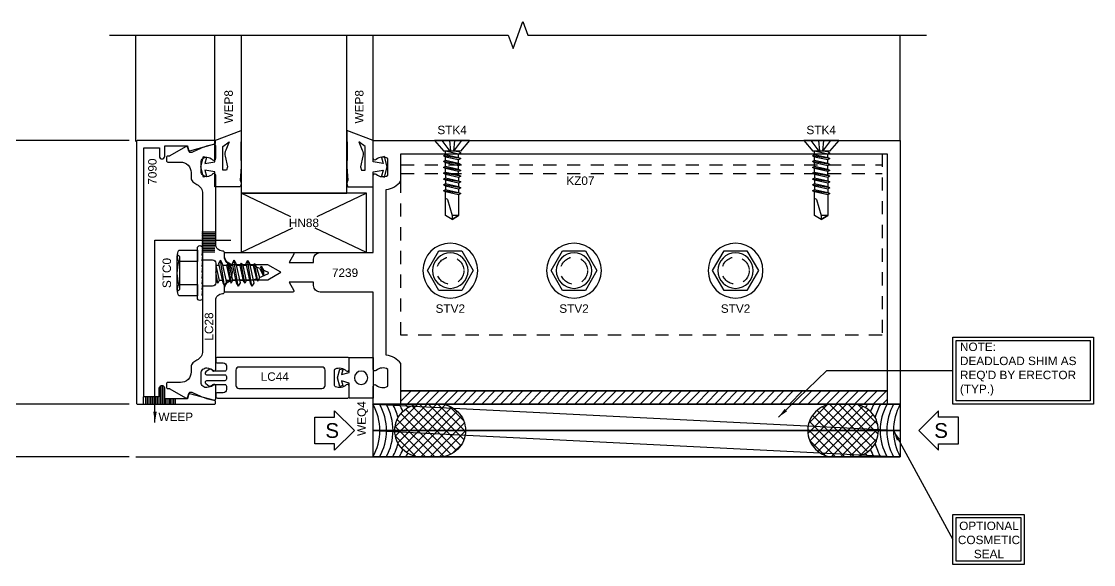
# Model space of a CAD drawing. Header units: inches. Extents: x -1 to 102, y -34 to 13.
# Drawn here: x 35.54 to 45.7, y -5.54 to -0.39 of the extents above; entities that cross this region are included whole.
import ezdxf
from ezdxf.enums import TextEntityAlignment as Align

# ---------------------------------------------------------------- set-up
doc = ezdxf.new("R2010")
doc.units = ezdxf.units.IN
doc.header["$LTSCALE"] = 0.5
doc.header["$MEASUREMENT"] = 0
doc.linetypes.add('HIDDEN', pattern=[0.375, 0.25, -0.125])
for name, color, linetype in [('ZE-ANNO-DIMS', 1, 'Continuous'), ('ZE-ANNO-LINE-BRKL', 1, 'Continuous'), ('ZE-ANNO-LINE-HIDD', 2, 'HIDDEN'), ('ZE-ANNO-PATT', 1, 'Continuous'), ('ZE-ANNO-SYMB', 3, 'Continuous'), ('ZE-ANNO-TEXT', 3, 'Continuous'), ('ZE-ANNO-TEXT-FSNR', 1, 'Continuous'), ('ZE-ANNO-TEXT-WSTP', 1, 'Continuous'), ('ZE-ANNO-TEXT-XTRU', 6, 'Continuous'), ('ZE-COND', 9, 'Continuous'), ('ZE-COND-SEAL', 9, 'Continuous'), ('ZE-GLAZ-BLOK', 1, 'Continuous'), ('ZE-GLAZ-FSNR', 3, 'Continuous'), ('ZE-GLAZ-GLAS', 3, 'Continuous'), ('ZE-GLAZ-PTRU', 5, 'Continuous'), ('ZE-GLAZ-WSTP', 3, 'Continuous'), ('ZE-GLAZ-XTRU', 7, 'Continuous'), ('ZE-GLAZ-XTRU-MBND', 9, 'Continuous')]:
    doc.layers.add(name, color=color, linetype=linetype)
doc.styles.add('EFCO', font='arial.ttf')
doc.dimstyles.new('STD1', dxfattribs={"dimtxt": 0.125, "dimasz": 0.1, "dimexe": 0.1, "dimexo": 0.0625, "dimgap": 0.03, "dimtad": 1, "dimdec": 5, "dimzin": 4, "dimdsep": 46, "dimlunit": 4, "dimtxsty": 'EFCO', "dimcen": 0.09, "dimclrd": 1, "dimclre": 1, "dimclrt": 3, "dimazin": 0, "dimtfac": 1, "dimtdec": 5, "dimtmove": 0, "dimatfit": 3, "dimfxl": 1, "dimfrac": 2, "dimtolj": 1, "dimtzin": 0, "dimarcsym": 0})
pattern_1 = [(45, (-4.44976, -0.8244), (-0.0441942, 0.0441942), []), (135, (-4.44976, -0.8244), (-0.0441942, -0.0441942), [])]

# ---------------------------------------------------------------- blocks, each defined once
blk = doc.blocks.new('*D53')
at = {"layer": 'Defpoints', "color": 0, "transparency": 16777216}
for p in [(-1.625, 1.01), (-0.25, 1.01), (0, 0.01)]:
    blk.add_point(p, dxfattribs=at)
at = {"layer": 'ZE-ANNO-DIMS', "color": 1, "lineweight": -2, "transparency": 16777216}
for p, q in [((-1.625, 0.11), (-1.625, 0.91)), ((-0.062, 0.01), (-1.725, 0.01))]:
    blk.add_line(p, q, dxfattribs=at)
at = {"layer": 'ZE-ANNO-DIMS', "color": 1, "transparency": 16777216}
for points in [[(-1.642, 0.91), (-1.608, 0.91), (-1.625, 1.01)], [(-1.642, 0.11), (-1.608, 0.11), (-1.625, 0.01)]]:
    blk.add_solid(points, dxfattribs=at)
at = {"layer": 'ZE-ANNO-DIMS', "color": 3, "transparency": 16777216, "insert": (-1.72, 0.51), "char_height": 0.125, "attachment_point": 5, "rotation": 90, "style": 'EFCO'}
blk.add_mtext('\\A1;D.L.O.', dxfattribs=at)
blk = doc.blocks.new('*D57')
at = {"layer": 'Defpoints', "color": 0, "transparency": 16777216}
for p in [(0, -2.49), (-2.125, -2.99), (0, -2.99)]:
    blk.add_point(p, dxfattribs=at)
at = {"layer": 'ZE-ANNO-DIMS', "color": 1, "lineweight": -2, "transparency": 16777216}
for p, q in [((-0.062, -2.49), (-2.225, -2.49)), ((-2.125, -2.59), (-2.125, -2.89)), ((-0.062, -2.99), (-2.225, -2.99))]:
    blk.add_line(p, q, dxfattribs=at)
at = {"layer": 'ZE-ANNO-DIMS', "color": 1, "transparency": 16777216}
for points in [[(-2.142, -2.59), (-2.108, -2.59), (-2.125, -2.49)], [(-2.142, -2.89), (-2.108, -2.89), (-2.125, -2.99)]]:
    blk.add_solid(points, dxfattribs=at)
at = {"layer": 'ZE-ANNO-DIMS', "color": 3, "transparency": 16777216, "insert": (-2.25, -2.74), "char_height": 0.125, "attachment_point": 5, "rotation": 90, "style": 'EFCO'}
blk.add_mtext('\\A1;1/2"', dxfattribs=at)
blk = doc.blocks.new('*D54')
at = {"layer": 'Defpoints', "color": 0, "transparency": 16777216}
for p in [(-0.25, 1.01), (-2.625, -2.99), (0, -2.99)]:
    blk.add_point(p, dxfattribs=at)
at = {"layer": 'ZE-ANNO-DIMS', "color": 1, "lineweight": -2, "transparency": 16777216}
for p, q in [((-2.625, 0.91), (-2.625, -2.89)), ((-0.062, -2.99), (-2.725, -2.99))]:
    blk.add_line(p, q, dxfattribs=at)
at = {"layer": 'ZE-ANNO-DIMS', "color": 1, "transparency": 16777216}
for points in [[(-2.642, 0.91), (-2.608, 0.91), (-2.625, 1.01)], [(-2.642, -2.89), (-2.608, -2.89), (-2.625, -2.99)]]:
    blk.add_solid(points, dxfattribs=at)
at = {"layer": 'ZE-ANNO-DIMS', "color": 3, "transparency": 16777216, "insert": (-2.72, -0.99), "char_height": 0.125, "attachment_point": 5, "rotation": 90, "style": 'EFCO'}
blk.add_mtext('\\A1;ROUGH OPENING', dxfattribs=at)
blk = doc.blocks.new('*D55')
at = {"layer": 'Defpoints', "color": 0, "transparency": 16777216}
for p in [(-2.125, 1.01), (-0.25, 1.01), (0, -2.49)]:
    blk.add_point(p, dxfattribs=at)
at = {"layer": 'ZE-ANNO-DIMS', "color": 1, "lineweight": -2, "transparency": 16777216}
for p, q in [((-2.125, -2.39), (-2.125, 0.91)), ((-0.062, -2.49), (-2.225, -2.49))]:
    blk.add_line(p, q, dxfattribs=at)
at = {"layer": 'ZE-ANNO-DIMS', "color": 1, "transparency": 16777216}
for points in [[(-2.142, 0.91), (-2.108, 0.91), (-2.125, 1.01)], [(-2.142, -2.39), (-2.108, -2.39), (-2.125, -2.49)]]:
    blk.add_solid(points, dxfattribs=at)
at = {"layer": 'ZE-ANNO-DIMS', "color": 3, "transparency": 16777216, "insert": (-2.22, -0.74), "char_height": 0.125, "attachment_point": 5, "rotation": 90, "style": 'EFCO'}
blk.add_mtext('\\A1;FRAME DIMENSION', dxfattribs=at)
blk = doc.blocks.new('*D56')
at = {"layer": 'Defpoints', "color": 0, "transparency": 16777216}
for p in [(0, 0.01), (-1.625, -2.49), (0, -2.49)]:
    blk.add_point(p, dxfattribs=at)
at = {"layer": 'ZE-ANNO-DIMS', "color": 1, "lineweight": -2, "transparency": 16777216}
for p, q in [((-0.062, 0.01), (-1.725, 0.01)), ((-1.625, -0.09), (-1.625, -2.39)), ((-0.062, -2.49), (-1.725, -2.49))]:
    blk.add_line(p, q, dxfattribs=at)
at = {"layer": 'ZE-ANNO-DIMS', "color": 1, "transparency": 16777216}
for points in [[(-1.642, -0.09), (-1.608, -0.09), (-1.625, 0.01)], [(-1.642, -2.39), (-1.608, -2.39), (-1.625, -2.49)]]:
    blk.add_solid(points, dxfattribs=at)
at = {"layer": 'ZE-ANNO-DIMS', "color": 3, "transparency": 16777216, "insert": (-1.75, -1.24), "char_height": 0.125, "attachment_point": 5, "rotation": 90, "style": 'EFCO'}
blk.add_mtext('\\A1;2 1/2"', dxfattribs=at)
blk = doc.blocks.new('STV2HD')
at = {"layer": 'ZE-GLAZ-FSNR'}
blk.add_lwpolyline([(-0.108, 0.188), (-0.217, 0), (-0.108, -0.188), (0.108, -0.188), (0.217, 0), (0.108, 0.188)], close=True, dxfattribs=at)
for radius in [0.26, 0.168]:
    blk.add_circle((0, 0), radius, dxfattribs=at)
at = {"layer": 'ZE-ANNO-TEXT-FSNR', "style": 'EFCO', "flags": 8}
blk.add_attdef('FSTN#', text='', height=0.08, dxfattribs=at).set_placement((0, 0.36), align=Align.MIDDLE_CENTER)
blk = doc.blocks.new('kz07')
at = {"layer": 'ZE-ANNO-LINE-HIDD'}
for p, q in [((0, -0.107), (4.563, -0.107)), ((0, -0.187), (4.563, -0.187))]:
    blk.add_line(p, q, dxfattribs=at)
blk.add_lwpolyline([(4.563, -1.722), (0, -1.722), (0, 0), (4.563, 0)], close=True, dxfattribs=at)
for centre in [(0.468, -1.109), (1.641, -1.109), (3.173, -1.109)]:
    blk.add_circle(centre, 0.129, dxfattribs=at)
at = {"layer": 'ZE-GLAZ-FSNR'}
ref = blk.add_blockref('STV2HD', (0.468, -1.109), dxfattribs=dict(at, xscale=-1, rotation=180))
ref.add_attrib('FSTN#', 'STV2', dxfattribs={"layer": 'ZE-ANNO-TEXT-FSNR', "height": 0.08, "style": 'EFCO'}).set_placement((0.468, -1.469), align=Align.MIDDLE_CENTER)
ref = blk.add_blockref('STV2HD', (1.641, -1.109), dxfattribs=dict(at, xscale=-1, rotation=180))
ref.add_attrib('FSTN#', 'STV2', dxfattribs={"layer": 'ZE-ANNO-TEXT-FSNR', "height": 0.08, "style": 'EFCO'}).set_placement((1.641, -1.469), align=Align.MIDDLE_CENTER)
ref = blk.add_blockref('STV2HD', (3.173, -1.109), dxfattribs=dict(at, xscale=-1, rotation=180))
ref.add_attrib('FSTN#', 'STV2', dxfattribs={"layer": 'ZE-ANNO-TEXT-FSNR', "height": 0.08, "style": 'EFCO'}).set_placement((3.173, -1.469), align=Align.MIDDLE_CENTER)
at = {"layer": 'ZE-ANNO-TEXT-XTRU', "style": 'EFCO'}
blk.add_text('KZ07', height=0.08, dxfattribs=at).set_placement((1.568, -0.296))
blk = doc.blocks.new('7239')
at = {"layer": 'ZE-GLAZ-XTRU', "ltscale": 0.5}
for points in [[(1.063, -0.511), (1.063, -0.01), (0.332, -0.01, -0.652555), (0.319, 0.02, 0.329088), (0.33, 0.13), (0.17, 0.13, 0.329088), (0.181, 0.02, -0.652555), (0.168, -0.01), (0.01, -0.01, -0.414214), (0, 0), (0, 4.99), (2.5, 4.99), (2.5, 0, -0.414214), (2.49, -0.01), (2.332, -0.01, -0.652555), (2.319, 0.02, 0.329088), (2.33, 0.13), (2.17, 0.13, 0.329088), (2.181, 0.02, -0.652555), (2.168, -0.01), (1.437, -0.01), (1.437, -0.511, -0.414214), (1.375, -0.573), (1.344, -0.573), (1.344, -0.806), (1.422, -0.761, -0.57735), (1.437, -0.77), (1.437, -1.41, -0.414214), (1.427, -1.42), (1.413, -1.42, -0.414214), (1.32, -1.327), (1.32, -1.006), (1.25, -0.885), (1.18, -1.006), (1.18, -1.327, -0.414214), (1.087, -1.42), (1.073, -1.42, -0.414214), (1.063, -1.41), (1.063, -0.77, -0.57735), (1.078, -0.761), (1.156, -0.806), (1.156, -0.573), (1.125, -0.573, -0.414214)], [(2.375, 4.865), (2.375, 0.255), (2.116, 0.255, 0.192798), (2.034, 0.115), (0.466, 0.115, 0.192798), (0.384, 0.255), (0.125, 0.255), (0.125, 4.865)]]:
    blk.add_lwpolyline(points, format="xyb", close=True, dxfattribs=at)
at = {"layer": 'ZE-ANNO-TEXT-XTRU', "ltscale": 0.5, "style": 'EFCO', "flags": 8}
blk.add_attdef('DIENO', text='', height=0.08, rotation=90, dxfattribs=at).set_placement((1.254, -0.276), align=Align.MIDDLE_CENTER)
blk = doc.blocks.new('STK4S')
at = {"layer": 'ZE-GLAZ-FSNR'}
for p, q in [((0, -0.166), (0, 0.166)), ((0, 0.166), (0.1, 0.079)), ((0.1, -0.079), (0.1, 0.079)), ((0.102, 0.062), (0.1, 0.065)), ((0.129, -0.062), (0.102, 0.062)), ((0.133, 0.062), (0.102, 0.062)), ((0.145, 0.083), (0.133, 0.062)), ((0.133, 0.062), (0.161, -0.062)), ((0.172, -0.083), (0.145, 0.083)), ((0.157, 0.062), (0.145, 0.083)), ((0.184, -0.062), (0.157, 0.062)), ((0.188, 0.062), (0.157, 0.062)), ((0.2, 0.083), (0.188, 0.062)), ((0.188, 0.062), (0.216, -0.062)), ((0.228, -0.083), (0.2, 0.083)), ((0.212, 0.062), (0.2, 0.083)), ((0.239, -0.062), (0.212, 0.062)), ((0.243, 0.062), (0.212, 0.062)), ((0.255, 0.083), (0.243, 0.062)), ((0.243, 0.062), (0.271, -0.062)), ((0.267, 0.062), (0.255, 0.083)), ((0.283, -0.083), (0.255, 0.083)), ((0.295, -0.062), (0.267, 0.062)), ((0.299, 0.062), (0.267, 0.062)), ((0.31, 0.083), (0.299, 0.062)), ((0.299, 0.062), (0.326, -0.062)), ((0.338, -0.083), (0.31, 0.083)), ((0.322, 0.062), (0.31, 0.083)), ((0.35, -0.062), (0.322, 0.062)), ((0.322, 0.062), (0.354, 0.062)), ((0.366, 0.083), (0.354, 0.062)), ((0.354, 0.062), (0.381, -0.062)), ((0.393, -0.083), (0.366, 0.083)), ((0.377, 0.062), (0.366, 0.083)), ((0.405, -0.062), (0.377, 0.062)), ((0.377, 0.062), (0.409, 0.062)), ((0.421, 0.083), (0.409, 0.062)), ((0.409, 0.062), (0.437, -0.062)), ((0.448, -0.083), (0.421, 0.083)), ((0.433, 0.062), (0.421, 0.083)), ((0.46, -0.062), (0.433, 0.062)), ((0.433, 0.062), (0.464, 0.062)), ((0.476, 0.083), (0.464, 0.062)), ((0.464, 0.062), (0.492, -0.062)), ((0.504, -0.083), (0.476, 0.083)), ((0.488, 0.062), (0.476, 0.083)), ((0.515, -0.062), (0.488, 0.062)), ((0, -0.166), (0.1, -0.079)), ((0.1, -0.038), (0.105, -0.062)), ((0.105, -0.062), (0.1, -0.062)), ((0.105, -0.062), (0.117, -0.083)), ((0.117, -0.083), (0.129, -0.062)), ((0.161, -0.062), (0.129, -0.062)), ((0.161, -0.062), (0.172, -0.083)), ((0.172, -0.083), (0.184, -0.062)), ((0.216, -0.062), (0.184, -0.062)), ((0.216, -0.062), (0.228, -0.083)), ((0.228, -0.083), (0.239, -0.062)), ((0.271, -0.062), (0.239, -0.062)), ((0.271, -0.062), (0.283, -0.083)), ((0.283, -0.083), (0.295, -0.062)), ((0.326, -0.062), (0.295, -0.062)), ((0.326, -0.062), (0.338, -0.083)), ((0.338, -0.083), (0.35, -0.062)), ((0.35, -0.062), (0.381, -0.062)), ((0.381, -0.062), (0.393, -0.083)), ((0.393, -0.083), (0.405, -0.062)), ((0.405, -0.062), (0.437, -0.062)), ((0.437, -0.062), (0.448, -0.083)), ((0.448, -0.083), (0.46, -0.062)), ((0.46, -0.062), (0.492, -0.062)), ((0.492, -0.062), (0.504, -0.083)), ((0.504, -0.083), (0.515, -0.062))]:
    blk.add_line(p, q, dxfattribs=at)
for points in [[(0.1, 0.019), (0, 0.095)], [(0, 0.026), (0.1, 0.015)], [(0.515, -0.062), (0.712, -0.062), (0.75, 0), (0.712, 0.062), (0.488, 0.062)], [(0, -0.023), (0.1, -0.012)], [(0.1, -0.016), (0, -0.092)]]:
    blk.add_lwpolyline(points, dxfattribs=at)
blk.add_lwpolyline([(0.55, 0.062), (0.55, 0.059, 0.333704), (0.561, 0.044), (0.712, 0), (0.75, 0), (0.712, -0.062), (0.712, 0)], format="xyb", dxfattribs=at)
at = {"layer": 'ZE-ANNO-TEXT-FSNR', "style": 'EFCO', "flags": 8}
blk.add_attdef('FSTN#', text='', height=0.08, rotation=270, dxfattribs=at).set_placement((-0.1, 0), align=Align.MIDDLE_CENTER)
blk = doc.blocks.new('HN88')
at = {"layer": 'ZE-GLAZ-BLOK'}
for p, q in [((0.471, -0.223), (0, 0)), ((1.187, 0), (0.716, -0.223)), ((0.486, -0.332), (0, -0.562)), ((1.187, -0.562), (0.701, -0.332))]:
    blk.add_line(p, q, dxfattribs=at)
blk.add_lwpolyline([(1.187, -0.562), (1.187, 0), (0, 0), (0, -0.562)], close=True, dxfattribs=at)
at = {"layer": 'ZE-ANNO-TEXT-XTRU', "style": 'EFCO', "flags": 8}
blk.add_attdef('BKNO', text='', height=0.08, dxfattribs=at).set_placement((0.594, -0.281), align=Align.MIDDLE_CENTER)
blk = doc.blocks.new('WEP8 COMPRESSED')
at = {"layer": 'ZE-GLAZ-WSTP'}
for points in [[(-0.188, -0.135), (-0.048, -0.135), (-0.031, -0.04), (-0.089, -0.056), (-0.098, -0.026), (0, 0), (0.097, -0.026), (0.089, -0.056), (0.031, -0.04), (0.048, -0.135), (0.25, -0.135), (0.346, -0.385), (0.133, -0.382, 0.152568), (0.115, -0.38), (-0.001, -0.385), (-0.126, -0.374, -0.354839), (-0.188, -0.374)], [(0.101, -0.232), (0, -0.253), (-0.032, -0.245), (-0.032, -0.209), (0.194, -0.209), (0.236, -0.269), (0.158, -0.237, 0.152568)]]:
    blk.add_lwpolyline(points, format="xyb", close=True, dxfattribs=at)
at = {"layer": 'ZE-ANNO-TEXT-XTRU', "style": 'EFCO', "flags": 8}
blk.add_attdef('WEP8', text='', height=0.08, dxfattribs=at).set_placement((0.056, -0.499), align=Align.MIDDLE_CENTER)
blk = doc.blocks.new('*U84')
at = {"layer": 'ZE-GLAZ-WSTP'}
ref = blk.add_blockref('WEP8 COMPRESSED', (-0.25, -0.135), dxfattribs=dict(at, xscale=-1, rotation=180))
ref.add_attrib('WEP8', 'WEP8', dxfattribs={"layer": 'ZE-ANNO-TEXT-XTRU', "height": 0.08, "style": 'EFCO'}).set_placement((0.32, 0.131), align=Align.MIDDLE_CENTER)
blk = doc.blocks.new('*U85')
at = {"layer": 'ZE-GLAZ-WSTP'}
ref = blk.add_blockref('WEP8 COMPRESSED', (-0.25, 0.135), dxfattribs=at)
ref.add_attrib('WEP8', 'WEP8', dxfattribs={"layer": 'ZE-ANNO-TEXT-XTRU', "height": 0.08, "style": 'EFCO'}).set_placement((0.32, -0.13), align=Align.MIDDLE_CENTER)
blk = doc.blocks.new('5625G1INSL')
at = {"layer": 'ZE-GLAZ-GLAS'}
blk.add_lwpolyline([(-0.453, 2.156), (-0.453, 0.656), (0.547, 0.656), (0.547, 2.156)], dxfattribs=at)
at = {"layer": 'ZE-GLAZ-XTRU-MBND'}
for p, q in [((-0.703, 1.156), (-0.703, 2.156)), ((0.797, 1.156), (0.797, 2.156))]:
    blk.add_line(p, q, dxfattribs=at)
at = {"layer": 'ZE-GLAZ-BLOK'}
blk.add_blockref('HN88', (-0.453, 0.656), dxfattribs=at).add_auto_attribs({'BKNO': 'HN88'})
at = {"layer": 'ZE-GLAZ-WSTP', "linetype": 'Continuous', "rotation": 89.99999999999999}
for name, p in [('*U85', (-0.703, 1.156)), ('*U84', (0.797, 1.156))]:
    blk.add_blockref(name, p, dxfattribs=at)
blk = doc.blocks.new('DEADSHIMNOTE')
at = {"layer": 'ZE-ANNO-TEXT'}
for points in [[(0, 0.318), (1.333, 0.318), (1.333, -0.318), (0, -0.318)], [(0.031, 0.286), (1.302, 0.286), (1.302, -0.286), (0.031, -0.286)]]:
    blk.add_lwpolyline(points, close=True, dxfattribs=at)
at = {"layer": 'ZE-ANNO-TEXT', "insert": (0.066, 0.266), "char_height": 0.08, "width": 1.486, "attachment_point": 1, "style": 'EFCO'}
blk.add_mtext("NOTE:\\PDEADLOAD SHIM AS\\PREQ'D BY ERECTOR\\P(TYP.)", dxfattribs=at)
blk = doc.blocks.new('7090')
at = {"layer": 'ZE-GLAZ-XTRU', "ltscale": 0.5}
blk.add_lwpolyline([(2.42, 0.07), (0.06, 0.07), (0.06, 0.217), (0.14, 0.217, 1), (0.14, 0.267), (0.04, 0.267), (0.04, 0.482), (0.08, 0.493, 0.414183), (0.087, 0.505), (0.023, 0.743, 0.339483), (0.013, 0.75), (0, 0.75, 0.414214), (-0.01, 0.74), (-0.01, 0.01, 0.414214), (0, 0), (2.48, 0, 0.414214), (2.49, 0.01), (2.49, 0.74, 0.414214), (2.48, 0.75), (2.467, 0.75, 0.339483), (2.457, 0.743), (2.393, 0.505, 0.414183), (2.4, 0.493), (2.44, 0.482), (2.44, 0.267), (2.34, 0.267, 1), (2.34, 0.217), (2.42, 0.217)], format="xyb", close=True, dxfattribs=at)
at = {"layer": 'ZE-ANNO-TEXT-XTRU', "ltscale": 0.5, "style": 'EFCO', "flags": 8}
blk.add_attdef('DIENO', text='', height=0.08, dxfattribs=at).set_placement((0.285, 0.15), align=Align.MIDDLE_CENTER)
blk = doc.blocks.new('LC28')
at = {"layer": 'ZE-GLAZ-PTRU'}
blk.add_lwpolyline([(0, 0.075, 0.231422), (-0.086, 0.033, -0.125284), (-0.124, 0.003, -0.103148), (-0.144, -0.001), (-0.187, -0.001, 0.414214), (-0.202, -0.016), (-0.202, -0.02, -0.414214), (-0.265, -0.082), (-0.919, -0.082, 0.656945), (-0.932, -0.112, -0.166775), (-0.907, -0.167, -0.441769), (-0.957, -0.222), (-1.043, -0.222, -0.441769), (-1.093, -0.167, -0.166775), (-1.068, -0.112, 0.656945), (-1.081, -0.082), (-1.198, -0.082, 0.493145), (-1.213, -0.101), (-1.195, -0.169, 0.046594), (-1.162, -0.256), (-1.137, -0.31, -0.469876), (-1.149, -0.338), (-1.181, -0.347, 0.493145), (-1.19, -0.369), (-1.104, -0.518, -0.131652), (-1.102, -0.525), (-1.102, -0.536, 0.414214), (-1.087, -0.551), (-1.06, -0.551, 0.414214), (-1.045, -0.536), (-1.045, -0.416, -0.414214), (-0.945, -0.316), (-0.897, -0.316, 0.216818), (-0.859, -0.299, 0.060762), (-0.834, -0.261, -0.281285), (-0.745, -0.207), (0.745, -0.207, -0.281285), (0.834, -0.261, 0.060762), (0.859, -0.299, 0.216818), (0.897, -0.316), (0.945, -0.316, -0.414214), (1.045, -0.416), (1.045, -0.536, 0.414214), (1.06, -0.551), (1.087, -0.551, 0.414214), (1.102, -0.536), (1.102, -0.525, -0.131652), (1.104, -0.518), (1.19, -0.369, 0.493145), (1.181, -0.347), (1.149, -0.338, -0.469876), (1.137, -0.31), (1.162, -0.256, 0.046594), (1.195, -0.169), (1.213, -0.101, 0.493145), (1.198, -0.082), (1.081, -0.082, 0.656945), (1.068, -0.112, -0.166775), (1.093, -0.167, -0.441769), (1.043, -0.222), (0.957, -0.222, -0.441769), (0.907, -0.167, -0.166775), (0.932, -0.112, 0.656945), (0.919, -0.082), (0.265, -0.082, -0.414214), (0.202, -0.02), (0.202, -0.016, 0.414214), (0.187, -0.001), (0.144, -0.001, -0.103148), (0.124, 0.003, -0.125284), (0.086, 0.033, 0.231422), (0, 0.075)], format="xyb", dxfattribs=at)
at = {"layer": 'ZE-ANNO-TEXT-XTRU', "style": 'EFCO', "flags": 8}
blk.add_attdef('DIENO', text='', height=0.08, dxfattribs=at).set_placement((0.514, -0.147), align=Align.MIDDLE_CENTER)
blk = doc.blocks.new('*U86')
at = {"layer": 'ZE-ANNO-PATT'}
h = blk.add_hatch(dxfattribs=at)
h.set_pattern_fill('ANSI37', color=256, scale=0.5, style=0)
h.set_pattern_definition(pattern_1)
h.paths.add_polyline_path([(0.629, 0, 0.414214), (0.877, 0.248, 0.418984), (0.629, 0.5), (0.455, 0.5, 0.414214), (0.207, 0.252, 0.418984), (0.455, 0)])
at = {"layer": 'ZE-ANNO-SYMB', "color": 5}
blk.add_lwpolyline([(-0.551, 0.375), (-0.364, 0.375), (-0.364, 0.437), (-0.176, 0.25), (-0.364, 0.063), (-0.364, 0.125), (-0.551, 0.125)], close=True, dxfattribs=at)
at = {"layer": 'ZE-COND-SEAL'}
blk.add_lwpolyline([(0.207, 0.248), (0.207, 0.252, -0.414214), (0.455, 0.5), (0.629, 0.5, -0.414214), (0.877, 0.252), (0.877, 0.248, -0.414214), (0.629, 0), (0.455, 0, -0.414214)], format="xyb", close=True, dxfattribs=at)
for centre, start, end in [((-0.445, 0.25), 330.6454, 29.3546), ((-0.382, 0.25), 330.6454, 29.3546), ((-0.32, 0.25), 330.6454, 29.3546), ((-0.257, 0.25), 13.8889, 29.3546), ((-0.195, 0.25), 20.708, 29.3546), ((-0.132, 0.25), 25.0834, 29.3546), ((-0.257, 0.25), 330.6454, 346.1111), ((-0.195, 0.25), 330.6454, 339.292), ((-0.132, 0.25), 330.6454, 334.9166)]:
    blk.add_arc(centre, 0.51, start, end, dxfattribs=at)
at = {"layer": 'ZE-ANNO-SYMB', "style": 'EFCO'}
blk.add_text('S', height=0.14, dxfattribs=at).set_placement((-0.387, 0.25), align=Align.MIDDLE)
blk = doc.blocks.new('STC0S')
at = {"layer": 'ZE-GLAZ-FSNR'}
for p, q in [((-0.168, 0.24), (-0.168, 0.24)), ((-0.162, 0.24), (0.162, 0.24)), ((0.168, 0.24), (0.168, 0.24)), ((-0.095, -0.143), (0.011, -0.125)), ((-0.071, -0.129), (-0.095, -0.143)), ((-0.071, -0.156), (-0.095, -0.143)), ((-0.071, -0.129), (-0.071, -0.125)), ((-0.053, -0.125), (-0.071, -0.129)), ((0.07, -0.125), (-0.071, -0.156)), ((-0.071, -0.186), (-0.071, -0.156)), ((0.072, -0.155), (0.072, -0.125)), ((0.072, -0.224), (0.072, -0.19)), ((-0.071, -0.256), (-0.071, -0.222)), ((-0.071, -0.315), (-0.071, -0.283)), ((0.072, -0.283), (0.072, -0.252)), ((-0.071, -0.383), (-0.071, -0.35)), ((0.072, -0.351), (0.072, -0.318)), ((0.072, -0.413), (0.072, -0.379)), ((-0.071, -0.445), (-0.071, -0.41)), ((-0.055, -0.511), (-0.069, -0.48)), ((0.07, -0.48), (0.072, -0.474)), ((0.072, -0.474), (0.072, -0.448)), ((0.042, -0.543), (0.057, -0.51))]:
    blk.add_line(p, q, dxfattribs=at)
for points in [[(-0.108, 0.227), (-0.108, 0.05), (-0.217, 0.05), (-0.217, 0.227, -0.23094), (-0.108, 0.227, -0.057544), (0, 0.24)], [(-0.168, 0.24, 0.414214), (-0.143, 0.215), (0.108, 0.215)], [(0, 0.24, -0.057544), (0.108, 0.227, -0.23094), (0.217, 0.227), (0.217, 0.05), (0.108, 0.05), (0.108, 0.227)], [(0.108, 0.215), (0.143, 0.215, 0.414214), (0.168, 0.24, 0.414214)]]:
    blk.add_lwpolyline(points, format="xyb", dxfattribs=at)
at = {"layer": 'ZE-GLAZ-FSNR', "flags": 128}
blk.add_lwpolyline([(-0.048, 0.009), (-0.048, 0), (-0.102, 0.009), (-0.102, 0), (-0.157, 0.009), (-0.157, 0), (-0.211, 0.009), (-0.211, 0), (-0.235, 0, -0.414214), (-0.26, 0.025), (-0.26, 0.025, -0.414214), (-0.235, 0.05), (0.235, 0.05, -0.414214), (0.26, 0.025), (0.26, 0.025, -0.414214), (0.235, 0), (0.225, 0), (0.171, 0.009), (0.171, 0), (0.116, 0.009), (0.116, 0), (0.061, 0.009), (0.061, 0), (0.007, 0.009), (0.007, 0)], format="xyb", close=True, dxfattribs=at)
for points in [[(0.125, 0.007), (0.125, -0.094, -0.414214), (0.094, -0.125), (-0.094, -0.125, -0.414214), (-0.125, -0.094), (-0.125, 0.004)], [(-0.043, -0.538), (-0.008, -0.62, 0.665055), (0.009, -0.619), (0.028, -0.575)]]:
    blk.add_lwpolyline(points, format="xyb", dxfattribs=at)
for points in [[(0.123, -0.168), (0.092, -0.185), (-0.092, -0.226), (-0.123, -0.209), (0.123, -0.168), (0.092, -0.15), (-0.092, -0.191), (-0.123, -0.209)], [(0.121, -0.296), (0.091, -0.314), (-0.094, -0.355), (-0.124, -0.337), (0.121, -0.296), (0.091, -0.279), (-0.094, -0.319), (-0.124, -0.337)], [(0.096, -0.239), (0.072, -0.253), (-0.071, -0.284), (-0.095, -0.271), (0.096, -0.239), (0.072, -0.225), (-0.071, -0.257), (-0.095, -0.271)], [(0.094, -0.367), (0.071, -0.381), (-0.073, -0.413), (-0.096, -0.399), (0.094, -0.367), (0.071, -0.354), (-0.073, -0.385), (-0.096, -0.399)], [(0.12, -0.427), (0.089, -0.445), (-0.096, -0.486), (-0.126, -0.468), (0.12, -0.427), (0.089, -0.41), (-0.096, -0.451), (-0.126, -0.468)], [(0.092, -0.493), (0.069, -0.479), (-0.054, -0.511), (-0.078, -0.524), (0.092, -0.493), (0.055, -0.51), (-0.042, -0.539), (-0.078, -0.524)], [(0.065, -0.556), (0.041, -0.543), (-0.025, -0.578), (0.065, -0.556), (0.027, -0.576), (-0.025, -0.578)]]:
    blk.add_lwpolyline(points, dxfattribs=at)
at = {"layer": 'ZE-ANNO-TEXT-FSNR', "style": 'EFCO', "flags": 8}
blk.add_attdef('FSTN#', text='', height=0.08, dxfattribs=at).set_placement((0, 0.34), align=Align.MIDDLE_CENTER)
blk = doc.blocks.new('*U87')
at = {"layer": 'ZE-ANNO-PATT'}
h = blk.add_hatch(dxfattribs=at)
h.set_pattern_fill('ANSI37', color=256, scale=0.5, style=0)
h.set_pattern_definition(pattern_1)
h.paths.add_polyline_path([(-0.629, 0, -0.414214), (-0.877, 0.248, -0.418984), (-0.629, 0.5), (-0.455, 0.5, -0.414214), (-0.207, 0.252, -0.418984), (-0.455, 0)])
at = {"layer": 'ZE-ANNO-SYMB', "color": 5}
blk.add_lwpolyline([(0.551, 0.375), (0.364, 0.375), (0.364, 0.437), (0.176, 0.25), (0.364, 0.063), (0.364, 0.125), (0.551, 0.125)], close=True, dxfattribs=at)
at = {"layer": 'ZE-COND-SEAL'}
blk.add_lwpolyline([(-0.207, 0.248), (-0.207, 0.252, 0.414214), (-0.455, 0.5), (-0.629, 0.5, 0.414214), (-0.877, 0.252), (-0.877, 0.248, 0.414214), (-0.629, 0), (-0.455, 0, 0.414214)], format="xyb", close=True, dxfattribs=at)
for centre, start, end in [((0.132, 0.25), 150.6454, 154.9166), ((0.195, 0.25), 150.6454, 159.292), ((0.257, 0.25), 150.6454, 166.1111), ((0.32, 0.25), 150.6454, 209.3546), ((0.382, 0.25), 150.6454, 209.3546), ((0.445, 0.25), 150.6454, 209.3546), ((0.257, 0.25), 193.8889, 209.3546), ((0.132, 0.25), 205.0834, 209.3546), ((0.195, 0.25), 200.708, 209.3546)]:
    blk.add_arc(centre, 0.51, start, end, dxfattribs=at)
at = {"layer": 'ZE-ANNO-SYMB', "style": 'EFCO'}
blk.add_text('S', height=0.14, dxfattribs=at).set_placement((0.387, 0.25), align=Align.MIDDLE)
blk = doc.blocks.new('*U59')
at = {"layer": 'ZE-GLAZ-BLOK'}
blk.add_lwpolyline([(0, 0), (5, 0), (5, -0.25), (0, -0.25)], close=True, dxfattribs=at)
blk.add_lwpolyline([(0, 0), (5, -0.25)], dxfattribs=at)
blk = doc.blocks.new('*U39')
at = {"layer": 'ZE-GLAZ-WSTP'}
blk.add_lwpolyline([(0.002, 0.082), (-0.02, 0), (0.002, -0.082), (0.031, -0.074), (0.019, -0.03), (0.093, -0.05), (0.093, -0.192), (0.318, -0.192), (0.318, 0.192), (0.093, 0.192), (0.093, 0.05), (0.019, 0.03), (0.031, 0.074)], close=True, dxfattribs=at)
blk.add_circle((0.205, 0), 0.063, dxfattribs=at)
at = {"layer": 'ZE-ANNO-TEXT-WSTP', "style": 'EFCO', "flags": 8}
blk.add_attdef('GSK#', text='', height=0.08, dxfattribs=at).set_placement((0.531, -0.042), align=Align.MIDDLE_CENTER)
blk = doc.blocks.new('lc44')
at = {"layer": 'ZE-GLAZ-XTRU'}
for points in [[(0.27, -0.063), (0.247, -0.096, -0.73323), (0.22, -0.087), (0.22, 0.085, 0.414214), (0.205, 0.1), (0.179, 0.1, 0.414214), (0.164, 0.085), (0.164, -0.087, -0.73323), (0.137, -0.096), (0.114, -0.063, -0.153915), (0.111, -0.054), (0.111, -0.049, -0.153915), (0.114, -0.04), (0.126, -0.022, 0.153915), (0.129, -0.014), (0.129, 0.085, 0.414214), (0.114, 0.1), (0.08, 0.1, 0.414214), (0.05, 0.07), (0.05, 0.015, -0.414214), (0.035, 0), (0.015, 0, -0.414214), (0, 0.015), (0, 1.251, -0.414214), (0.015, 1.266), (0.112, 1.266, -0.65883), (0.125, 1.236, 0.29902), (0.106, 1.135, 0.300593), (0.12, 1.126), (0.264, 1.126, 0.300593), (0.278, 1.135, 0.29902), (0.259, 1.236, -0.65883), (0.272, 1.266), (0.369, 1.266, -0.414214), (0.384, 1.251), (0.384, 0.015, -0.414214), (0.369, 0), (0.349, 0, -0.414214), (0.334, 0.015), (0.334, 0.07, 0.414214), (0.304, 0.1), (0.27, 0.1, 0.414214), (0.255, 0.085), (0.255, -0.014, 0.153915), (0.258, -0.022), (0.27, -0.04, -0.153915), (0.273, -0.049), (0.273, -0.054, -0.153915)], [(0.12, 0.19, -0.414214), (0.09, 0.22), (0.09, 1.006, -0.414214), (0.12, 1.036), (0.264, 1.036, -0.414214), (0.294, 1.006), (0.294, 0.22, -0.414214), (0.264, 0.19)]]:
    blk.add_lwpolyline(points, format="xyb", close=True, dxfattribs=at)
at = {"layer": 'ZE-ANNO-TEXT-XTRU', "style": 'EFCO', "flags": 8}
blk.add_attdef('DIENO', (0.243, 0.426), '', height=0.08, rotation=90, dxfattribs=at)
blk = doc.blocks.new('optionalsealnoteslmd')
at = {"layer": 'ZE-ANNO-TEXT'}
for points in [[(0.565, -0.795), (1.241, -0.795), (1.241, -1.271), (0.565, -1.271)], [(0.597, -0.826), (1.209, -0.826), (1.209, -1.24), (0.597, -1.24)]]:
    blk.add_lwpolyline(points, close=True, dxfattribs=at)
at = {"layer": 'ZE-ANNO-TEXT', "insert": (0.626, -0.864), "char_height": 0.08, "width": 0.55238, "attachment_point": 1, "style": 'EFCO'}
blk.add_mtext('\\pi-0.0016813;OPTIONAL \\P\\pi-0.013741;COSMETIC \\P\\pi0.1378;SEAL', dxfattribs=at)
at = {"layer": 'ZE-ANNO-TEXT'}
blk.add_leader([(0, 0), (0.565, -1.033)], dimstyle='STD1', override={"dimgap": 0.03, "dimtad": 0}, dxfattribs=at)
blk = doc.blocks.new('5625WEEP')
at = {"layer": 'ZE-ANNO-TEXT'}
for p, q in [((0, 0.187), (-0.125, 0.187)), ((0, 0.172), (-0.125, 0.172)), ((0, 0.156), (-0.125, 0.156)), ((0, 0.141), (-0.125, 0.141)), ((0, 0.125), (-0.125, 0.125)), ((0, 0.109), (-0.125, 0.109)), ((0, 0.094), (-0.125, 0.094)), ((0, 0.078), (-0.125, 0.078)), ((0, 0.062), (-0.125, 0.062)), ((0, 0.047), (-0.125, 0.047)), ((0, 0.031), (-0.125, 0.031)), ((0, 0.016), (-0.125, 0.016)), ((0, 0), (-0.125, 0)), ((-0.532, -1.286), (-0.532, -1.443)), ((-0.516, -1.269), (-0.516, -1.443)), ((-0.501, -1.269), (-0.501, -1.443)), ((-0.485, -1.282), (-0.485, -1.443)), ((-0.68, -1.373), (-0.68, -1.443)), ((-0.657, -1.373), (-0.657, -1.443)), ((-0.641, -1.373), (-0.641, -1.443)), ((-0.626, -1.373), (-0.626, -1.443)), ((-0.61, -1.373), (-0.61, -1.443)), ((-0.595, -1.373), (-0.595, -1.443)), ((-0.579, -1.373), (-0.579, -1.443)), ((-0.563, -1.373), (-0.563, -1.443)), ((-0.548, -1.373), (-0.548, -1.443)), ((-0.47, -1.393), (-0.47, -1.443)), ((-0.454, -1.393), (-0.454, -1.443)), ((-0.438, -1.393), (-0.438, -1.443)), ((-0.423, -1.393), (-0.423, -1.443)), ((-0.407, -1.393), (-0.407, -1.443)), ((-0.391, -1.393), (-0.391, -1.443)), ((-0.376, -1.393), (-0.376, -1.443))]:
    blk.add_line(p, q, dxfattribs=at)
at = {"layer": 'ZE-ANNO-TEXT', "style": 'EFCO'}
blk.add_text('WEEP', height=0.08, dxfattribs=at).set_placement((-0.535, -1.603))
at = {"layer": 'ZE-ANNO-TEXT'}
blk.add_leader([(-0.568, -1.615), (-0.568, 0.112), (0.151, 0.112)], dimstyle='STD1', override={"dimgap": 0.03, "dimtad": 0}, dxfattribs=at)
blk = doc.blocks.new('D5625d224')
at = {"layer": 'ZE-ANNO-PATT'}
h = blk.add_hatch(dxfattribs=at)
h.set_pattern_fill('ANSI31', color=256, scale=0.5, style=0)
h.set_pattern_definition([(45, (-310.97363, -52.95535), (-0.044194174, 0.044194174), [])])
h.paths.add_polyline_path([(7.124966, -2.365), (2.514966, -2.365), (2.514966, -2.489999), (7.124966, -2.489999)])
at = {"layer": 'ZE-ANNO-LINE-BRKL'}
blk.add_lwpolyline([(-0.25, 1.010001), (3.531233, 1.010001), (3.578108, 0.881213), (3.671858, 1.138789), (3.718733, 1.010001), (7.499966, 1.010001)], dxfattribs=at)
at = {"layer": 'ZE-ANNO-PATT'}
blk.add_lwpolyline([(2.514966, -2.364999), (7.124966, -2.364999), (7.124966, -2.489999), (2.514966, -2.489999)], close=True, dxfattribs=at)
at = {"layer": 'ZE-COND'}
blk.add_line((0, -2.99), (7.249966, -2.989999), dxfattribs=at)
at = {"layer": 'ZE-GLAZ-XTRU-MBND'}
for p, q in [((0, 0), (0, 1.010001)), ((7.249966, 0.010001), (7.249966, 1.010001))]:
    blk.add_line(p, q, dxfattribs=at)
ref = blk.add_blockref('lc44', (0.758968, -2.432001), dxfattribs=dict(xscale=-1, rotation=270))
ref.add_attrib('DIENO', 'LC44', (1.184717, -2.268771), dxfattribs={"layer": 'ZE-ANNO-TEXT-XTRU', "height": 0.08, "style": 'EFCO'})
ref = blk.add_blockref('*U39', (1.931968, -2.240001), dxfattribs=dict(xscale=-1, rotation=180))
ref.add_attrib('GSK#', 'WEQ4', dxfattribs={"layer": 'ZE-ANNO-TEXT-WSTP', "height": 0.08, "rotation": 90, "style": 'EFCO', "flags": 8}).set_placement((2.141759, -2.626903), align=Align.MIDDLE_CENTER)
at = {"layer": 'ZE-ANNO-TEXT'}
for name, p in [('5625WEEP', (0.75, -1.0475)), ('DEADSHIMNOTE', (7.749966, -2.172353)), ('optionalsealnoteslmd', (7.184485, -2.739999))]:
    blk.add_blockref(name, p, dxfattribs=at)
at = {"layer": 'ZE-COND-SEAL'}
for name, p in [('*U86', (2.249967, -2.990001)), ('*U87', (7.249966, -2.989999))]:
    blk.add_blockref(name, p, dxfattribs=at)
at = {"layer": 'ZE-GLAZ-BLOK'}
for p in [(2.249967, -2.490001), (2.249967, -2.740001)]:
    blk.add_blockref('*U59', p, dxfattribs=at)
at = {"layer": 'ZE-GLAZ-FSNR'}
ref = blk.add_blockref('STK4S', (2.999966, 0.010001), dxfattribs=dict(at, xscale=-1, rotation=90))
ref.add_attrib('FSTN#', 'STK4', dxfattribs={"layer": 'ZE-ANNO-TEXT-FSNR', "height": 0.08, "style": 'EFCO'}).set_placement((2.999966, 0.110001), align=Align.MIDDLE_CENTER)
ref = blk.add_blockref('STK4S', (6.499966, 0.010001), dxfattribs=dict(at, xscale=-1, rotation=90))
ref.add_attrib('FSTN#', 'STK4', dxfattribs={"layer": 'ZE-ANNO-TEXT-FSNR', "height": 0.08, "style": 'EFCO'}).set_placement((6.499966, 0.110001), align=Align.MIDDLE_CENTER)
at = {"layer": 'ZE-GLAZ-FSNR', "rotation": 90}
blk.add_blockref('STC0S', (0.633966, -1.246818), dxfattribs=at).add_auto_attribs({'FSTN#': 'STC0'})
at = {"layer": 'ZE-GLAZ-GLAS'}
blk.add_blockref('5625G1INSL', (1.453592, -1.146), dxfattribs=at)
at = {"layer": 'ZE-GLAZ-XTRU'}
ref = blk.add_blockref('7090', (0.00737, 0.000176), dxfattribs=dict(at, rotation=270))
ref.add_attrib('DIENO', '7090', dxfattribs={"layer": 'ZE-ANNO-TEXT-XTRU', "ltscale": 0.5, "height": 0.08, "rotation": 90, "style": 'EFCO', "flags": 8}).set_placement((0.157494, -0.285108), align=Align.MIDDLE_CENTER)
ref = blk.add_blockref('7239', (2.259966, 0.01), dxfattribs=dict(at, rotation=270))
ref.add_attrib('DIENO', '7239', dxfattribs={"layer": 'ZE-ANNO-TEXT-XTRU', "ltscale": 0.5, "height": 0.08, "style": 'EFCO'}).set_placement((1.984428, -1.243873), align=Align.MIDDLE_CENTER)
ref = blk.add_blockref('LC28', (0.841018, -1.24), dxfattribs=dict(at, rotation=270))
ref.add_attrib('DIENO', 'LC28', dxfattribs={"layer": 'ZE-ANNO-TEXT-XTRU', "height": 0.08, "rotation": 90, "style": 'EFCO', "flags": 8}).set_placement((0.694023, -1.753853), align=Align.MIDDLE_CENTER)
blk.add_blockref('kz07', (2.514966, -0.115), dxfattribs=at)
at = {"layer": 'ZE-ANNO-DIMS'}
for base, p1, p2, text, override, picture, middle in [((-2.625, -2.99), (-0.25, 1.010001), (0, -2.99), 'ROUGH OPENING', {"dimse1": 1, "dimse2": 0}, '*D54', (-2.719675, -0.99)), ((-2.125, 1.010001), (0, -2.49), (-0.25, 1.010001), 'FRAME DIMENSION', {"dimse2": 1}, '*D55', (-2.219675, -0.74)), ((-1.625, 1.010001), (0, 0.01), (-0.25, 1.010001), 'D.L.O.', {"dimse2": 1}, '*D53', (-1.719675, 0.51))]:
    dim = blk.add_linear_dim(base=base, p1=p1, p2=p2, angle=90, text=text, dimstyle='STD1', override=override, dxfattribs=at)
    dim.commit()
    dim.dimension.update_dxf_attribs({"geometry": picture, "text_midpoint": middle})
for base, p1, p2, picture, middle in [((-1.625, -2.49), (0, 0.01), (0, -2.49), '*D56', (-1.750238, -1.24)), ((-2.125, -2.99), (0, -2.49), (0, -2.99), '*D57', (-2.250238, -2.74))]:
    dim = blk.add_linear_dim(base=base, p1=p1, p2=p2, angle=90, dimstyle='STD1', dxfattribs=at)
    dim.commit()
    dim.dimension.update_dxf_attribs({"geometry": picture, "text_midpoint": middle})
at = {"layer": 'ZE-ANNO-TEXT'}
blk.add_leader([(6.093715, -2.614999), (6.553057, -2.172353), (7.749966, -2.172353)], dimstyle='STD1', override={"dimgap": 0.03, "dimtad": 0}, dxfattribs=at)
blk = doc.blocks.new('D5625C600[1]')
at = {"layer": 'ZE-GLAZ-XTRU'}
blk.add_blockref('D5625d224', (36.621, -1.524), dxfattribs=at)

msp = doc.modelspace()

# ---------------------------------------------------------------- block references
msp.add_blockref('D5625C600[1]', (0, 0))

doc.saveas('drawing.dxf')
